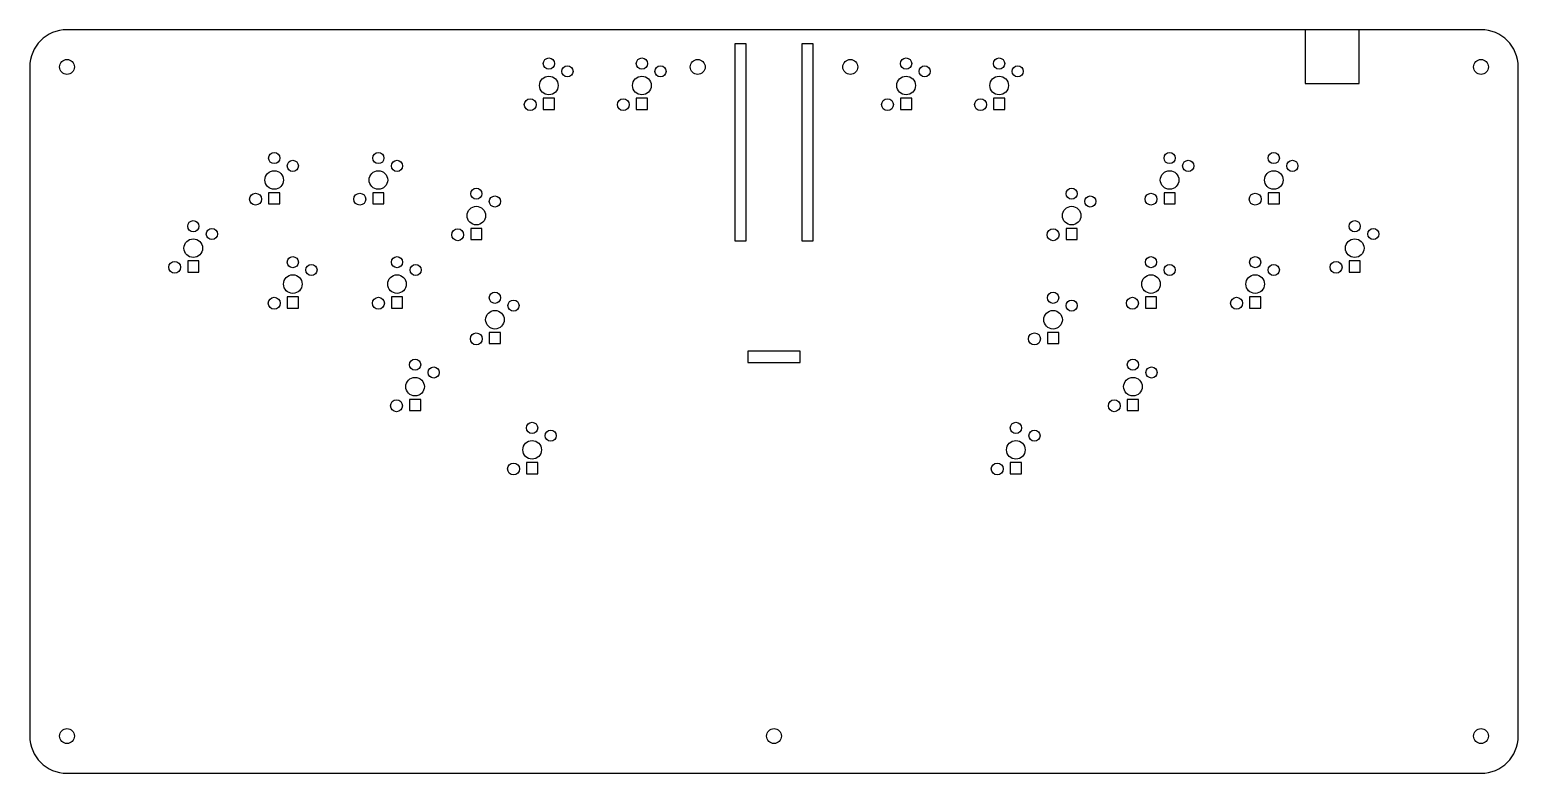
# Model space of a CAD drawing. Header units: metres. Extents: x 0 to 40, y 0 to 20.
import ezdxf

# ---------------------------------------------------------------- set-up
doc = ezdxf.new("R2010")
doc.units = ezdxf.units.M

msp = doc.modelspace()

# ---------------------------------------------------------------- linework, layer by layer
for points in [[(39, 20), (1, 20)], [(34.275, 18.55), (35.725, 18.55), (35.725, 20), (34.275, 20), (34.275, 18.55)], [(18.95, 14.32), (19.25, 14.32), (19.25, 19.62), (18.95, 19.62), (18.95, 14.32)], [(20.75, 14.32), (21.05, 14.32), (21.05, 19.62), (20.75, 19.62), (20.75, 14.32)], [(0, 19), (0, 1)], [(40, 1), (40, 19)], [(19.3, 11.05), (20.7, 11.05), (20.7, 11.35), (19.3, 11.35), (19.3, 11.05)], [(1, 0), (39, 0)]]:
    msp.add_lwpolyline(points)
for points in [[(13.8, 17.857), (14.1, 17.857), (14.1, 18.157), (13.8, 18.157), (13.8, 17.857)], [(16.3, 17.857), (16.6, 17.857), (16.6, 18.157), (16.3, 18.157), (16.3, 17.857)], [(23.4, 17.857), (23.7, 17.857), (23.7, 18.157), (23.4, 18.157), (23.4, 17.857)], [(25.9, 17.857), (26.2, 17.857), (26.2, 18.157), (25.9, 18.157), (25.9, 17.857)], [(6.419, 15.315), (6.719, 15.315), (6.719, 15.615), (6.419, 15.615), (6.419, 15.315)], [(9.219, 15.315), (9.519, 15.315), (9.519, 15.615), (9.219, 15.615), (9.219, 15.315)], [(30.481, 15.315), (30.781, 15.315), (30.781, 15.615), (30.481, 15.615), (30.481, 15.315)], [(33.281, 15.315), (33.581, 15.315), (33.581, 15.615), (33.281, 15.615), (33.281, 15.315)], [(11.85, 14.357), (12.15, 14.357), (12.15, 14.657), (11.85, 14.657), (11.85, 14.357)], [(27.85, 14.357), (28.15, 14.357), (28.15, 14.657), (27.85, 14.657), (27.85, 14.357)], [(4.244, 13.482), (4.544, 13.482), (4.544, 13.782), (4.244, 13.782), (4.244, 13.482)], [(35.456, 13.482), (35.756, 13.482), (35.756, 13.782), (35.456, 13.782), (35.456, 13.482)], [(6.919, 12.515), (7.219, 12.515), (7.219, 12.815), (6.919, 12.815), (6.919, 12.515)], [(9.719, 12.515), (10.019, 12.515), (10.019, 12.815), (9.719, 12.815), (9.719, 12.515)], [(29.981, 12.515), (30.281, 12.515), (30.281, 12.815), (29.981, 12.815), (29.981, 12.515)], [(32.781, 12.515), (33.081, 12.515), (33.081, 12.815), (32.781, 12.815), (32.781, 12.515)], [(12.35, 11.557), (12.65, 11.557), (12.65, 11.857), (12.35, 11.857), (12.35, 11.557)], [(27.35, 11.557), (27.65, 11.557), (27.65, 11.857), (27.35, 11.857), (27.35, 11.557)], [(10.205, 9.757), (10.505, 9.757), (10.505, 10.057), (10.205, 10.057), (10.205, 9.757)], [(29.495, 9.757), (29.795, 9.757), (29.795, 10.057), (29.495, 10.057), (29.495, 9.757)], [(13.35, 8.057), (13.65, 8.057), (13.65, 8.357), (13.35, 8.357), (13.35, 8.057)], [(26.35, 8.057), (26.65, 8.057), (26.65, 8.357), (26.35, 8.357), (26.35, 8.057)]]:
    msp.add_lwpolyline(points, close=True)
for centre, radius in [((13.95, 19.09), 0.15), ((16.45, 19.09), 0.15), ((23.55, 19.09), 0.15), ((26.05, 19.09), 0.15), ((1, 19), 0.2), ((14.45, 18.88), 0.15), ((16.95, 18.88), 0.15), ((17.95, 19), 0.2), ((22.05, 19), 0.2), ((24.05, 18.88), 0.15), ((26.55, 18.88), 0.15), ((39, 19), 0.2), ((13.95, 18.5), 0.25), ((16.45, 18.5), 0.25), ((23.55, 18.5), 0.25), ((26.05, 18.5), 0.25), ((13.45, 17.985), 0.16), ((15.95, 17.985), 0.16), ((23.05, 17.985), 0.16), ((25.55, 17.985), 0.16), ((6.569, 16.548), 0.15), ((7.069, 16.338), 0.15), ((9.369, 16.548), 0.15), ((9.869, 16.338), 0.15), ((30.631, 16.548), 0.15), ((31.131, 16.338), 0.15), ((33.431, 16.548), 0.15), ((33.931, 16.338), 0.15), ((6.569, 15.958), 0.25), ((9.369, 15.958), 0.25), ((30.631, 15.958), 0.25), ((33.431, 15.958), 0.25), ((6.069, 15.443), 0.16), ((8.869, 15.443), 0.16), ((12, 15.59), 0.15), ((28, 15.59), 0.15), ((30.131, 15.443), 0.16), ((32.931, 15.443), 0.16), ((12, 15), 0.25), ((12.5, 15.38), 0.15), ((28, 15), 0.25), ((28.5, 15.38), 0.15), ((4.394, 14.715), 0.15), ((35.606, 14.715), 0.15), ((4.894, 14.505), 0.15), ((11.5, 14.485), 0.16), ((27.5, 14.485), 0.16), ((36.106, 14.505), 0.15), ((4.394, 14.125), 0.25), ((35.606, 14.125), 0.25), ((3.894, 13.61), 0.16), ((7.069, 13.748), 0.15), ((7.569, 13.538), 0.15), ((9.869, 13.748), 0.15), ((10.369, 13.538), 0.15), ((30.131, 13.748), 0.15), ((30.631, 13.538), 0.15), ((32.931, 13.748), 0.15), ((33.431, 13.538), 0.15), ((35.106, 13.61), 0.16), ((7.069, 13.158), 0.25), ((9.869, 13.158), 0.25), ((30.131, 13.158), 0.25), ((32.931, 13.158), 0.25), ((6.569, 12.643), 0.16), ((9.369, 12.643), 0.16), ((12.5, 12.79), 0.15), ((27.5, 12.79), 0.15), ((29.631, 12.643), 0.16), ((32.431, 12.643), 0.16), ((12.5, 12.2), 0.25), ((13, 12.58), 0.15), ((27.5, 12.2), 0.25), ((28, 12.58), 0.15), ((12, 11.685), 0.16), ((27, 11.685), 0.16), ((10.355, 10.99), 0.15), ((10.855, 10.78), 0.15), ((29.645, 10.99), 0.15), ((30.145, 10.78), 0.15), ((10.355, 10.4), 0.25), ((29.645, 10.4), 0.25), ((9.855, 9.885), 0.16), ((29.145, 9.885), 0.16), ((13.5, 9.29), 0.15), ((14, 9.08), 0.15), ((26.5, 9.29), 0.15), ((27, 9.08), 0.15), ((13.5, 8.7), 0.25), ((26.5, 8.7), 0.25), ((13, 8.185), 0.16), ((26, 8.185), 0.16), ((1, 1), 0.2), ((20, 1), 0.2), ((39, 1), 0.2)]:
    msp.add_circle(centre, radius)
for centre, start, end in [((1, 19), 90, 180), ((39, 19), 0, 90), ((1, 1), 180, 270), ((39, 1), 270, 360)]:
    msp.add_arc(centre, 1, start, end)

doc.saveas('drawing.dxf')
